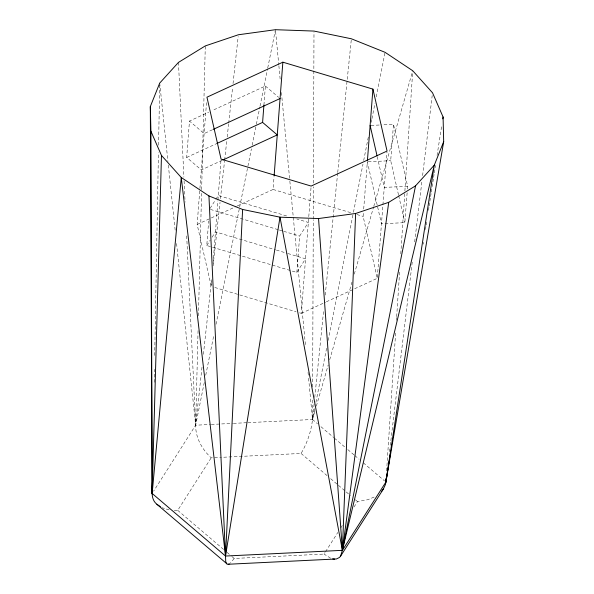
<?xml version="1.0" encoding="UTF-8"?>
<svg xmlns="http://www.w3.org/2000/svg" width="594" height="594" viewBox="0 0 594 594"><rect width="100%" height="100%" fill="white"/><g stroke="black" fill="none" stroke-linecap="round" stroke-linejoin="round"><path stroke-width="0.45" stroke-dasharray="2.97 2.23" d="M312.593 400.037L312.518 419.505C311.182 431.437 307.187 443.117 301.076 453.452L222.319 457.291M312.644 387.058L313.276 220.188M313.283 219.26L313.402 186.813M313.417 183.108L313.988 32.002M154.202 382.306L154.44 369.342M154.692 355.442L158.435 152.561M158.568 145.151L159.682 84.935M198.062 330.613L195.656 425.207C195.456 437.674 202.183 449.569 211.197 457.833L221.391 457.335M198.433 315.778L201.544 193.362M201.641 189.657L205.294 45.916M386.612 470.975L395.723 331.4M396.443 320.315L396.629 317.538M396.688 316.617L399.703 270.396M400.787 253.757L404.833 191.825M404.893 190.904L412.674 71.666M222.201 160.313L201.344 169.936L186.672 157.417L189.471 121.057L208.657 112.199M211.642 281.801L211.286 286.419L197.149 224.48L199.851 189.345M199.918 188.424L206.519 102.658M287.882 253.519L305.539 258.798L296.844 272.453L206.779 245.53L208.672 220.983M213.06 263.313L217.857 200.965M217.931 200.059L221.005 160.053M263.922 105.123L265.392 86.033L211.999 110.662M237.192 206.007L273.069 189.456L274.064 176.515M296.844 272.453L299.636 236.085L308.338 222.431L296.859 219M299.576 312.815L301.344 313.342L311.07 186.976M326.373 301.797L377.264 278.326L363.127 216.379L363.417 212.682M363.699 208.984L367.33 161.835L381.467 223.775L404.833 222.639L407.142 192.634M377.339 277.398L386.991 151.953M398.485 194.81L390.696 160.692L393.495 124.332L382.707 124.851M407.425 188.996L407.633 186.271L393.495 124.332M314.122 403.831L312.518 419.505L317.456 423.715M314.775 397.379L323.715 309.801M325.222 295.055L337.644 173.374M337.734 172.453L351.381 38.788M202.005 367.189L195.656 425.207L153.638 491.149M203.415 354.299L211.575 279.707M213.083 265.897L220.04 202.361M220.441 198.671L224.569 160.922M224.673 160.001L226.789 140.659M227.19 136.976L228.601 124.087M228.705 123.166L232.633 87.251M233.034 83.568L238.172 36.605M389.523 451.7L389.857 448.938M390.295 445.262L390.733 441.58M390.845 440.659L412.236 262.132M414.664 241.884L422.052 180.227M422.601 175.624L432.194 95.56M423.158 244.179L423.44 242.345M425.453 229.536L426.024 225.876M426.165 224.963L426.737 221.302M428.46 210.321L429.031 206.667M429.18 205.747L429.752 202.086M429.893 201.173L430.464 197.512M430.613 196.599L431.185 192.939M431.326 192.025L432.046 187.452M432.187 186.538L432.759 182.878M432.907 181.957L433.479 178.297M433.62 177.383L434.192 173.723M434.34 172.809L435.484 165.488M437.058 155.428L441.795 125.23M314.679 408.598L312.518 419.505L248.106 422.646M315.934 402.235L326.707 347.698M328.14 340.429L353.274 213.187M353.46 212.281L362.971 164.107M363.691 160.469L368.362 136.843M371.235 122.297L371.77 119.572M371.948 118.666L375 103.215M376.262 96.852L385.061 52.317M204.277 382.469L195.656 425.207L210.38 424.487M205.747 375.2L213.818 335.194M216.016 324.279L239.493 207.907M239.679 206.994L247.75 166.988M247.936 166.082L251.418 148.804M252.153 145.166L256.192 125.163M256.37 124.257L259.86 106.979M260.038 106.074L267.56 68.793M267.746 67.887L275.453 29.7M314.827 411.471L312.518 419.505L308.39 376.091M316.364 406.125L328.155 365.095M329.692 359.741L351.99 282.135M354.299 274.109L373.522 207.209M373.774 206.318L412.733 70.738M210.061 208.405L215.377 200.059M215.86 199.302L218.28 195.508L287.147 216.097M206.779 245.53L210.165 240.221M212.095 237.184L215.481 231.875L275.519 249.822M174.235 510.357L177.74 510.343L211.197 457.833M232.046 556.652L234.162 558.457L324.042 554.076L325.022 552.531M325.519 551.759L337.815 532.454M340.77 527.821L342.248 525.504M354.054 506.972L357.499 501.566L367.931 499.68L374.213 497.007M234.162 558.457L230.427 563.112M212.489 129.722L204.143 133.568L189.471 121.057M186.672 157.417L215.874 143.948M197.149 224.48L236.36 206.393M301.344 313.342L325.542 302.183M371.02 125.423L381.808 124.896M368.228 161.791L390.696 160.692M407.633 186.271L384.259 187.414L377.294 156.89M211.301 424.443L232.462 423.411M233.383 423.366L247.186 422.69M169.164 509.763L165.206 508.791M273.069 189.456L351.648 212.949M356.949 214.531L363.127 216.379M210.462 209.43L278.445 229.752M279.329 230.019L282.863 231.073M283.746 231.333L299.636 236.085M276.403 250.089L286.999 253.252M214.813 287.481L296.05 311.761M162.311 507.677L164.434 508.561M330.628 558.219L324.042 554.076M265.392 86.033L278.668 97.357M320.983 426.722L333.687 437.548M334.392 438.149L344.973 447.178M347.794 449.584L354.143 454.997M354.848 455.598L359.08 459.207M363.313 462.815L384.474 480.865M301.076 453.452L327.168 475.705M330.695 478.712L337.748 484.726M338.454 485.328L345.508 491.342M346.213 491.943L350.445 495.552M355.383 499.762L357.499 501.566M177.74 510.343L223.582 549.435M227.108 552.442L231.341 556.051M398.693 195.701L404.833 222.639M159.712 83.086L167.946 161.471M168.332 165.154L175.215 230.628M176.574 243.54L195.656 425.207L186.62 234.548M275.623 31.549L278.786 64.798M278.876 65.726L280.279 80.502M281.422 92.508L289.768 180.264M289.857 181.185L305.583 346.532M308.041 372.393L308.301 375.163M178.467 62.4L183.902 177.161M184.081 180.866L185.09 202.153"/><path stroke-width="0.89" d="M390.325 453.705L385.885 482.068L342.382 550.341L225.52 556.043L152.153 493.473L150.319 106.571L159.712 83.086L178.467 62.4L205.294 45.916L238.372 34.764L275.453 29.7L313.996 31.074L351.381 38.788L385.061 52.317L412.733 70.738L432.529 92.798L443.079 116.996L443.681 141.676L385.469 484.452L383.293 489.129L340.555 556.199L339.412 557.499L336.434 558.969L227.472 564.285L156.875 504.269C150.2 498.975 152.391 489.656 152.361 482.358M161.471 155.45L181.267 177.509L152.153 493.473L161.471 155.45L150.921 131.252L150.319 106.571M340.555 556.199L342.382 550.341L355.628 213.491L388.706 202.339L415.533 185.855L434.288 165.162L443.681 141.676M355.628 213.491L318.547 218.547L280.004 217.174L225.52 556.043L181.267 177.509L208.94 195.931L242.619 209.467L225.52 556.043L225.75 561.798L226.745 563.855M242.619 209.467L280.004 217.174L342.382 550.341L434.288 165.162L385.885 482.068L386.122 478.37M223.04 159.927L277.264 134.912L262.593 122.401L263.922 105.123M274.138 175.594L282.863 62.184L372.921 89.107L387.058 151.047L311.137 186.071L221.079 159.147L206.942 97.201L282.863 62.184M367.396 160.922L372.921 89.107M385.885 482.068L386.657 475.631M318.547 218.547L342.382 550.341L388.706 202.339M442.797 118.83L443.079 116.996M342.382 550.341L415.533 185.855M381.571 491.335L383.293 489.129M213.32 129.336L280.064 98.545M216.706 143.562L262.593 122.401M228.341 564.3L229.329 563.906M332.699 558.865L334.645 559.11M160.335 506.667L156.875 504.269M370.121 125.468L377.093 155.992M208.94 195.931L225.52 556.043M150.921 131.252L152.153 493.473"/></g></svg>
